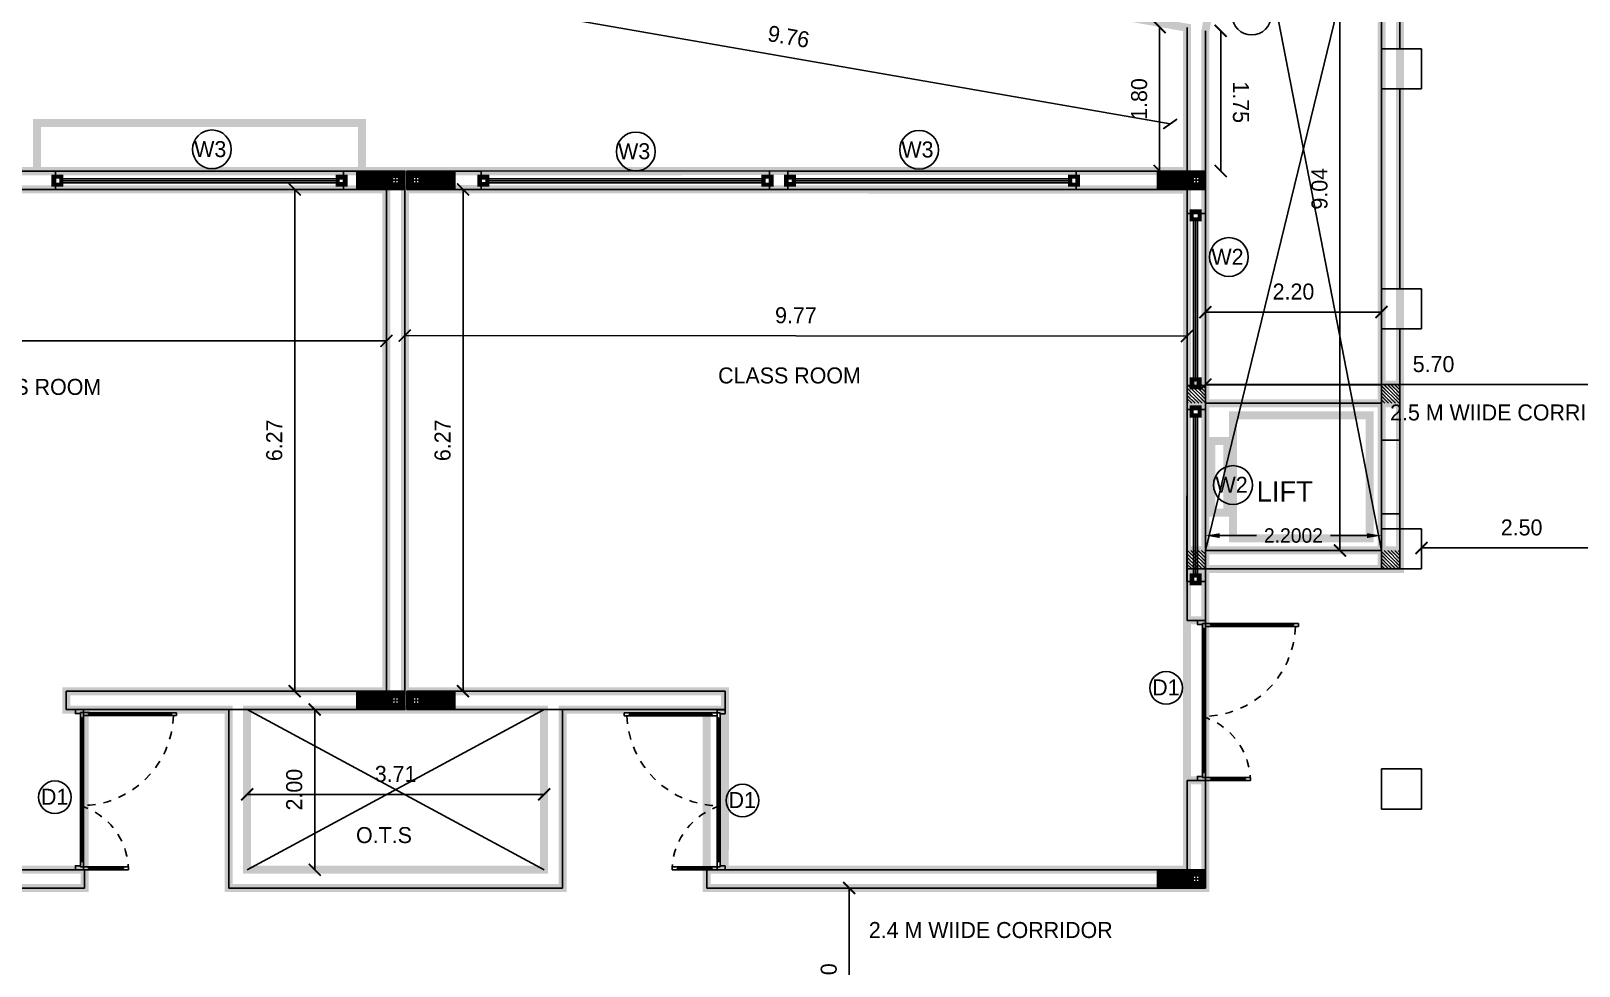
# Model space of a CAD drawing. Header units: metres. Extents: x 6101839 to 6102590, y -6659932 to -6659648.
# Drawn here: x 6102243.2 to 6102262.54, y -6659699.65 to -6659687.97 of the extents above; entities that cross this region are included whole.
import ezdxf

# ---------------------------------------------------------------- set-up
doc = ezdxf.new("R2010")
doc.units = ezdxf.units.M
doc.header["$LTSCALE"] = 500
doc.header["$MEASUREMENT"] = 0
doc.linetypes.add('DASHED2', pattern=[0.375, 0.25, -0.125])
doc.linetypes.add('HIDDEN', pattern=[0.375, 0.25, -0.125])
doc.layers.get('0').update_dxf_attribs({"linetype": 'CONTINUOUS'})
doc.layers.get('Defpoints').update_dxf_attribs({"linetype": 'CONTINUOUS'})
for name, color, linetype in [('above', 250, 'DASHED2'), ('Bldg', 44, 'CONTINUOUS'), ('BLK_1_FLR_1_BLT_UP_AREA', 26, 'CONTINUOUS'), ('BLK_1_FLR_1_BLT_UP_AREA_DEDUCT', 26, 'CONTINUOUS'), ('BLK_1_FLR_1_CARPET_AREA', 25, 'CONTINUOUS'), ('BLK_1_FLR_1_CHAJJA', 6, 'CONTINUOUS'), ('BLK_1_FLR_1_LIFT_1', 30, 'CONTINUOUS'), ('BLK_1_FLR_1_REGULAR_ROOM_1', 117, 'CONTINUOUS'), ('BLK_1_FLR_1_VENTILATION_SHAFT', 6, 'CONTINUOUS'), ('BLK_1_LVL_1_BLDG_FOOT_PRINT', 1, 'CONTINUOUS'), ('COL', 2, 'CONTINUOUS'), ('COLUMN', 2, 'CONTINUOUS'), ('DIM', 205, 'CONTINUOUS'), ('DOORTEXT', 13, 'CONTINUOUS'), ('ED', 30, 'CONTINUOUS'), ('FURN', 156, 'CONTINUOUS'), ('FURN1', 252, 'CONTINUOUS'), ('FURNITURE', 252, 'CONTINUOUS'), ('FURNITURES', 252, 'CONTINUOUS'), ('HAT', 15, 'CONTINUOUS'), ('HATCH', 15, 'CONTINUOUS'), ('railing', 14, 'CONTINUOUS'), ('TEXT', 4, 'CONTINUOUS'), ('W-SCH', 205, 'CONTINUOUS'), ('wall', 125, 'CONTINUOUS'), ('wall1', 125, 'CONTINUOUS'), ('WINDOWS', 252, 'CONTINUOUS')]:
    doc.layers.add(name, color=color, linetype=linetype)
doc.layers.add('AR_MISCELLANEOUS', color=250, linetype='CONTINUOUS', lineweight=5)
doc.styles.add('RM', font='GOTHIC.TTF')
doc.styles.add('S2', font='GOTHIC.TTF')
doc.styles.get("Standard").update_dxf_attribs({"font": 'GOTHIC.TTF'})
doc.styles.add('USA TEXT', font='GOTHIC.TTF')
doc.dimstyles.new('1-100-ED', dxfattribs={"dimtxt": 0.2, "dimasz": 0.15, "dimexe": 0.18, "dimexo": 0.0625, "dimgap": 0.15, "dimtad": 1, "dimzin": 0, "dimdsep": 46, "dimtxsty": 'USA TEXT', "dimblk": 'ARCHTICK', "dimcen": 0.1, "dimse1": 1, "dimse2": 1, "dimclrd": 256, "dimclrt": 256, "dimadec": 0, "dimazin": 0, "dimtfac": 1, "dimtofl": 0, "dimtmove": 0, "dimatfit": 3, "dimldrblk": 'ARCHTICK', "dimfxl": 0.18, "dimtolj": 1, "dimtzin": 0, "dimarcsym": 0})
doc.dimstyles.get("Standard").update_dxf_attribs({"dimtxt": 0.18, "dimasz": 0.18, "dimexe": 0.18, "dimexo": 0.0625, "dimgap": 0.09, "dimtad": 0, "dimtih": 1, "dimtoh": 1, "dimdec": 4, "dimzin": 0, "dimdsep": 46, "dimtxsty": 'Standard', "dimcen": 0.09, "dimadec": 0, "dimazin": 0, "dimtfac": 1, "dimtdec": 4, "dimtofl": 0, "dimtmove": 0, "dimatfit": 3, "dimfxl": 1, "dimtolj": 1, "dimtzin": 0, "dimarcsym": 0})

# ---------------------------------------------------------------- blocks, each defined once
blk = doc.blocks.new('NEWCOL')
at = {"layer": 'HATCH'}
h = blk.add_hatch(dxfattribs=at)
h.set_pattern_fill('ANSI31', color=256, scale=3, angle=270, style=0)
h.set_pattern_definition([(315, (-629970.926, -258732.088), (6.73519209, 6.73519209), [])])
h.paths.add_polyline_path([(0, 115), (-115, 115), (-115, 0), (-37.5, 0), (-37.5, 37.5), (0, 37.5)])
h.paths.add_polyline_path([(115, 115), (0, 115), (0, 37.5), (37.5, 37.5), (37.5, 0), (115, 0)])
h.paths.add_polyline_path([(115, 0), (37.5, 0), (37.5, -37.5), (0, -37.5), (0, -485), (115, -485)])
h.paths.add_polyline_path([(0, -37.5), (-37.5, -37.5), (-37.5, 0), (-115, 0), (-115, -485), (0, -485)])
at = {"layer": 'COL'}
for p, q in [((-115, 0), (115, 0)), ((0, -485), (0, 115))]:
    blk.add_line(p, q, dxfattribs=at)
for points in [[(-115, -485), (115, -485), (115, 115), (-115, 115)], [(-37.5, -37.5), (37.5, -37.5), (37.5, 37.5), (-37.5, 37.5)]]:
    blk.add_lwpolyline(points, close=True, dxfattribs=at)
blk = doc.blocks.new('A$C607F0CF8')
at = {"layer": 'FURNITURES', "color": 233}
for p, q in [((-37, -280), (-37, -342)), ((-37, -342), (-22, -342)), ((-22, -330), (-16, -330)), ((-22, -342), (-22, -330)), ((-16, -342), (-16, -330)), ((-16, -342), (0, -342)), ((0, -342), (0, -267)), ((-37, -2180), (-37, -2118)), ((-37, -2118), (-22, -2118)), ((-22, -2118), (-22, -2130)), ((-16, -2118), (0, -2118)), ((-16, -2118), (-16, -2130)), ((0, -2118), (0, -2193)), ((-22, -2130), (-16, -2130))]:
    blk.add_line(p, q, dxfattribs=at)
at = {"layer": 'FURNITURES', "color": 250}
for p, q in [((-37, -2118), (-37, -342)), ((-22, -2118), (-22, -330)), ((-16, -2118), (-16, -330)), ((0, -2118), (0, -342))]:
    blk.add_line(p, q, dxfattribs=at)
at = {"layer": 'FURNITURES', "color": 250, "linetype": 'HIDDEN', "ltscale": 0.5}
for centre, radius, start, end in [((-285, -219), 847, 286.9835, 356.7492), ((-37, -2193), 1163, 1.8478, 90.0015)]:
    blk.add_arc(centre, radius, start, end, dxfattribs=at)
at = {"layer": 'wall', "color": 7}
for p, q in [((-37, -267), (0, -267)), ((-37, -267), (-37, -280)), ((0, -230), (75, -230)), ((0, -230), (0, -267)), ((75, -267), (0, -267)), ((62, -246), (62, -252)), ((75, -246), (62, -246)), ((75, -252), (62, -252)), ((75, -230), (75, -246)), ((75, -230), (486, -230)), ((75, -246), (499, -246)), ((75, -252), (75, -267)), ((75, -252), (499, -252)), ((486, -267), (75, -267)), ((561, -230), (486, -230)), ((486, -230), (486, -246)), ((486, -246), (499, -246)), ((486, -252), (486, -267)), ((486, -252), (499, -252)), ((561, -267), (486, -267)), ((499, -246), (499, -252)), ((561, -230), (561, -267)), ((-37, -2193), (-37, -2180)), ((-37, -2193), (0, -2193)), ((0, -2155), (75, -2155)), ((0, -2155), (0, -2193)), ((75, -2193), (0, -2193)), ((62, -2171), (62, -2177)), ((75, -2171), (62, -2171)), ((75, -2177), (62, -2177)), ((75, -2155), (75, -2171)), ((75, -2155), (1088, -2155)), ((75, -2171), (1100, -2171)), ((75, -2177), (75, -2193)), ((75, -2177), (1100, -2177)), ((1088, -2192), (75, -2193)), ((1162, -2155), (1088, -2155)), ((1088, -2155), (1088, -2171)), ((1088, -2171), (1100, -2171)), ((1088, -2177), (1088, -2192)), ((1088, -2177), (1100, -2177)), ((1162, -2192), (1088, -2192)), ((1100, -2171), (1100, -2177)), ((1162, -2155), (1162, -2192))]:
    blk.add_line(p, q, dxfattribs=at)
for points in [[(0, -267), (0, -230), (-100, -230), (-100, -280), (-37, -280)], [(0, -2193), (0, -2230), (-100, -2230), (-100, -2180), (-37, -2180)]]:
    blk.add_lwpolyline(points, dxfattribs=at)
blk = doc.blocks.new('_ArchTick')
at = {"color": 0, "linetype": 'ByBlock', "const_width": 0.15}
blk.add_lwpolyline([(-0.5, -0.5), (0.5, 0.5)], dxfattribs=at)
blk = doc.blocks.new('*D315')
at = {"layer": 'Defpoints', "color": 0, "transparency": 16777216}
for p in [(6102260.574, -6659694.189), (6102263.074, -6659694.189), (6102263.074, -6659694.427)]:
    blk.add_point(p, dxfattribs=at)
at = {"layer": 'ED', "lineweight": -2, "transparency": 16777216}
blk.add_line((6102260.574, -6659694.427), (6102263.074, -6659694.427), dxfattribs=at)
at = {"layer": 'ED', "lineweight": -2, "transparency": 16777216, "xscale": 0.15, "yscale": 0.15, "zscale": 0.15, "rotation": 180}
blk.add_blockref('_ArchTick', (6102260.574, -6659694.427), dxfattribs=at)
at = {"layer": 'ED', "lineweight": -2, "transparency": 16777216, "xscale": 0.15, "yscale": 0.15, "zscale": 0.15}
blk.add_blockref('_ArchTick', (6102263.074, -6659694.427), dxfattribs=at)
at = {"layer": 'ED', "transparency": 16777216, "insert": (6102261.824, -6659694.172), "char_height": 0.2, "attachment_point": 5, "style": 'USA TEXT'}
blk.add_mtext('\\A1;2.50', dxfattribs=at)
blk = doc.blocks.new('*D355')
at = {"layer": 'Defpoints', "color": 0, "transparency": 16777216}
for p in [(6102247.644, -6659691.841), (6102237.875, -6659692.369), (6102247.644, -6659692.369)]:
    blk.add_point(p, dxfattribs=at)
at = {"layer": 'ED', "lineweight": -2, "transparency": 16777216}
blk.add_line((6102237.875, -6659691.841), (6102247.644, -6659691.841), dxfattribs=at)
at = {"layer": 'ED', "lineweight": -2, "transparency": 16777216, "xscale": 0.15, "yscale": 0.15, "zscale": 0.15, "rotation": 180}
blk.add_blockref('_ArchTick', (6102237.875, -6659691.841), dxfattribs=at)
at = {"layer": 'ED', "lineweight": -2, "transparency": 16777216, "xscale": 0.15, "yscale": 0.15, "zscale": 0.15}
blk.add_blockref('_ArchTick', (6102247.644, -6659691.841), dxfattribs=at)
at = {"layer": 'ED', "transparency": 16777216, "insert": (6102242.759, -6659691.586), "char_height": 0.2, "attachment_point": 5, "style": 'USA TEXT'}
blk.add_mtext('\\A1;9.77', dxfattribs=at)
blk = doc.blocks.new('*D356')
at = {"layer": 'Defpoints', "color": 0, "transparency": 16777216}
for p in [(6102247.644, -6659689.947), (6102246.499, -6659696.217), (6102247.644, -6659696.217)]:
    blk.add_point(p, dxfattribs=at)
at = {"layer": 'ED', "lineweight": -2, "transparency": 16777216}
blk.add_line((6102246.499, -6659689.947), (6102246.499, -6659696.217), dxfattribs=at)
at = {"layer": 'ED', "lineweight": -2, "transparency": 16777216, "xscale": 0.15, "yscale": 0.15, "zscale": 0.15}
for p, rotation in [((6102246.499, -6659689.947), 90), ((6102246.499, -6659696.217), 270)]:
    blk.add_blockref('_ArchTick', p, dxfattribs=dict(at, rotation=rotation))
at = {"layer": 'ED', "transparency": 16777216, "insert": (6102246.244, -6659693.082), "char_height": 0.2, "attachment_point": 5, "rotation": 90, "style": 'USA TEXT'}
blk.add_mtext('\\A1;6.27', dxfattribs=at)
blk = doc.blocks.new('*D357')
at = {"layer": 'Defpoints', "color": 0, "transparency": 16777216}
for p in [(6102247.874, -6659689.947), (6102248.601, -6659689.947), (6102247.874, -6659696.217)]:
    blk.add_point(p, dxfattribs=at)
at = {"layer": 'ED', "lineweight": -2, "transparency": 16777216}
blk.add_line((6102248.601, -6659696.217), (6102248.601, -6659689.947), dxfattribs=at)
at = {"layer": 'ED', "lineweight": -2, "transparency": 16777216, "xscale": 0.15, "yscale": 0.15, "zscale": 0.15}
for p, rotation in [((6102248.601, -6659689.947), 90), ((6102248.601, -6659696.217), 270)]:
    blk.add_blockref('_ArchTick', p, dxfattribs=dict(at, rotation=rotation))
at = {"layer": 'ED', "transparency": 16777216, "insert": (6102248.346, -6659693.082), "char_height": 0.2, "attachment_point": 5, "rotation": 90, "style": 'USA TEXT'}
blk.add_mtext('\\A1;6.27', dxfattribs=at)
blk = doc.blocks.new('*D358')
at = {"layer": 'Defpoints', "color": 0, "transparency": 16777216}
for p in [(6102247.874, -6659691.232), (6102257.644, -6659691.238), (6102257.644, -6659691.779)]:
    blk.add_point(p, dxfattribs=at)
at = {"layer": 'ED', "lineweight": -2, "transparency": 16777216}
blk.add_line((6102247.874, -6659691.773), (6102257.644, -6659691.779), dxfattribs=at)
at = {"layer": 'ED', "lineweight": -2, "transparency": 16777216, "xscale": 0.15, "yscale": 0.15, "zscale": 0.15}
for p, rotation in [((6102247.874, -6659691.773), 179.9648136050216), ((6102257.644, -6659691.779), 359.9648136050216)]:
    blk.add_blockref('_ArchTick', p, dxfattribs=dict(at, rotation=rotation))
at = {"layer": 'ED', "transparency": 16777216, "insert": (6102252.759, -6659691.521), "char_height": 0.2, "attachment_point": 5, "rotation": 359.9648, "style": 'USA TEXT'}
blk.add_mtext('\\A1;9.77', dxfattribs=at)
blk = doc.blocks.new('*D361')
at = {"layer": 'Defpoints', "color": 0, "transparency": 16777216}
for p in [(6102252.469, -6659698.677), (6102253.425, -6659698.677), (6102252.494, -6659701.077)]:
    blk.add_point(p, dxfattribs=at)
at = {"layer": 'ED', "lineweight": -2, "transparency": 16777216}
blk.add_line((6102253.425, -6659701.077), (6102253.425, -6659698.677), dxfattribs=at)
at = {"layer": 'ED', "lineweight": -2, "transparency": 16777216, "xscale": 0.15, "yscale": 0.15, "zscale": 0.15}
for p, rotation in [((6102253.425, -6659698.677), 90), ((6102253.425, -6659701.077), 270)]:
    blk.add_blockref('_ArchTick', p, dxfattribs=dict(at, rotation=rotation))
at = {"layer": 'ED', "transparency": 16777216, "insert": (6102253.17, -6659699.877), "char_height": 0.2, "attachment_point": 5, "rotation": 90, "style": 'USA TEXT'}
blk.add_mtext('\\A1;2.40', dxfattribs=at)
blk = doc.blocks.new('*D364')
at = {"layer": 'Defpoints', "color": 0, "transparency": 16777216}
for p in [(6102249.614, -6659697.506), (6102245.904, -6659698.447), (6102249.614, -6659698.447)]:
    blk.add_point(p, dxfattribs=at)
at = {"layer": 'ED', "lineweight": -2, "transparency": 16777216}
blk.add_line((6102245.904, -6659697.506), (6102249.614, -6659697.506), dxfattribs=at)
at = {"layer": 'ED', "lineweight": -2, "transparency": 16777216, "xscale": 0.15, "yscale": 0.15, "zscale": 0.15, "rotation": 180}
blk.add_blockref('_ArchTick', (6102245.904, -6659697.506), dxfattribs=at)
at = {"layer": 'ED', "lineweight": -2, "transparency": 16777216, "xscale": 0.15, "yscale": 0.15, "zscale": 0.15}
blk.add_blockref('_ArchTick', (6102249.614, -6659697.506), dxfattribs=at)
at = {"layer": 'ED', "transparency": 16777216, "insert": (6102247.759, -6659697.251), "char_height": 0.2, "attachment_point": 5, "style": 'USA TEXT'}
blk.add_mtext('\\A1;3.71', dxfattribs=at)
blk = doc.blocks.new('*D365')
at = {"layer": 'Defpoints', "color": 0, "transparency": 16777216}
for p in [(6102245.904, -6659696.447), (6102245.904, -6659698.447), (6102246.748, -6659698.447)]:
    blk.add_point(p, dxfattribs=at)
at = {"layer": 'ED', "lineweight": -2, "transparency": 16777216}
blk.add_line((6102246.748, -6659696.447), (6102246.748, -6659698.447), dxfattribs=at)
at = {"layer": 'ED', "lineweight": -2, "transparency": 16777216, "xscale": 0.15, "yscale": 0.15, "zscale": 0.15}
for p, rotation in [((6102246.748, -6659696.447), 90), ((6102246.748, -6659698.447), 270)]:
    blk.add_blockref('_ArchTick', p, dxfattribs=dict(at, rotation=rotation))
at = {"layer": 'ED', "transparency": 16777216, "insert": (6102246.493, -6659697.447), "char_height": 0.2, "attachment_point": 5, "rotation": 90, "style": 'USA TEXT'}
blk.add_mtext('\\A1;2.00', dxfattribs=at)
blk = doc.blocks.new('*D883')
at = {"layer": 'Defpoints', "color": 0, "transparency": 16777216}
for p in [(6102257.874, -6659691.48), (6102257.874, -6659691.689), (6102260.074, -6659691.689)]:
    blk.add_point(p, dxfattribs=at)
at = {"layer": 'ED', "lineweight": -2, "transparency": 16777216}
blk.add_line((6102260.074, -6659691.48), (6102257.874, -6659691.48), dxfattribs=at)
at = {"layer": 'ED', "lineweight": -2, "transparency": 16777216, "xscale": 0.15, "yscale": 0.15, "zscale": 0.15, "rotation": 180}
blk.add_blockref('_ArchTick', (6102257.874, -6659691.48), dxfattribs=at)
at = {"layer": 'ED', "lineweight": -2, "transparency": 16777216, "xscale": 0.15, "yscale": 0.15, "zscale": 0.15}
blk.add_blockref('_ArchTick', (6102260.074, -6659691.48), dxfattribs=at)
at = {"layer": 'ED', "transparency": 16777216, "insert": (6102258.974, -6659691.225), "char_height": 0.2, "attachment_point": 5, "style": 'USA TEXT'}
blk.add_mtext('\\A1;2.20', dxfattribs=at)
blk = doc.blocks.new('*D884')
at = {"layer": 'Defpoints', "color": 0, "transparency": 16777216}
for p in [(6102257.874, -6659692.386), (6102257.874, -6659692.509), (6102263.574, -6659692.509)]:
    blk.add_point(p, dxfattribs=at)
at = {"layer": 'ED', "lineweight": -2, "transparency": 16777216}
blk.add_line((6102263.574, -6659692.386), (6102257.874, -6659692.386), dxfattribs=at)
at = {"layer": 'ED', "lineweight": -2, "transparency": 16777216, "xscale": 0.15, "yscale": 0.15, "zscale": 0.15, "rotation": 180}
blk.add_blockref('_ArchTick', (6102257.874, -6659692.386), dxfattribs=at)
at = {"layer": 'ED', "lineweight": -2, "transparency": 16777216, "xscale": 0.15, "yscale": 0.15, "zscale": 0.15}
blk.add_blockref('_ArchTick', (6102263.574, -6659692.386), dxfattribs=at)
at = {"layer": 'ED', "transparency": 16777216, "insert": (6102260.724, -6659692.131), "char_height": 0.2, "attachment_point": 5, "style": 'USA TEXT'}
blk.add_mtext('\\A1;5.70', dxfattribs=at)
blk = doc.blocks.new('*D951')
at = {"layer": 'Defpoints', "color": 0, "transparency": 16777216}
for p in [(6102248.072, -6659685.978), (6102257.644, -6659687.926), (6102257.433, -6659689.13)]:
    blk.add_point(p, dxfattribs=at)
at = {"layer": 'ED', "lineweight": -2, "transparency": 16777216}
blk.add_line((6102247.814, -6659687.45), (6102257.433, -6659689.13), dxfattribs=at)
at = {"layer": 'ED', "lineweight": -2, "transparency": 16777216, "xscale": 0.15, "yscale": 0.15, "zscale": 0.15}
for p, rotation in [((6102247.814, -6659687.45), 170.0945493712898), ((6102257.433, -6659689.13), 350.0945493712898)]:
    blk.add_blockref('_ArchTick', p, dxfattribs=dict(at, rotation=rotation))
at = {"layer": 'ED', "transparency": 16777216, "insert": (6102252.668, -6659688.039), "char_height": 0.2, "attachment_point": 5, "rotation": 350.0945, "style": 'USA TEXT'}
blk.add_mtext('\\A1;9.76', dxfattribs=at)
blk = doc.blocks.new('*D999')
at = {"layer": 'Defpoints', "color": 0, "transparency": 16777216}
for p in [(6102257.874, -6659687.967), (6102258.065, -6659687.967), (6102257.874, -6659689.717)]:
    blk.add_point(p, dxfattribs=at)
at = {"layer": 'ED', "lineweight": -2, "transparency": 16777216}
blk.add_line((6102258.065, -6659689.717), (6102258.065, -6659687.967), dxfattribs=at)
at = {"layer": 'ED', "lineweight": -2, "transparency": 16777216, "xscale": 0.15, "yscale": 0.15, "zscale": 0.15}
for p, rotation in [((6102258.065, -6659687.967), 90.00019155000439), ((6102258.065, -6659689.717), 270.0001915500044)]:
    blk.add_blockref('_ArchTick', p, dxfattribs=dict(at, rotation=rotation))
at = {"layer": 'ED', "transparency": 16777216, "insert": (6102258.317, -6659688.858), "char_height": 0.2, "attachment_point": 5, "rotation": 270.0002, "style": 'USA TEXT'}
blk.add_mtext('\\A1;1.75', dxfattribs=at)
blk = doc.blocks.new('*D1021')
at = {"layer": 'Defpoints', "color": 0, "transparency": 16777216}
for p in [(6102257.644, -6659687.919), (6102257.302, -6659689.717), (6102257.644, -6659689.717)]:
    blk.add_point(p, dxfattribs=at)
at = {"layer": 'ED', "lineweight": -2, "transparency": 16777216}
blk.add_line((6102257.302, -6659687.919), (6102257.302, -6659689.717), dxfattribs=at)
at = {"layer": 'ED', "lineweight": -2, "transparency": 16777216, "xscale": 0.15, "yscale": 0.15, "zscale": 0.15}
for p, rotation in [((6102257.302, -6659687.919), 90), ((6102257.302, -6659689.717), 270)]:
    blk.add_blockref('_ArchTick', p, dxfattribs=dict(at, rotation=rotation))
at = {"layer": 'ED', "transparency": 16777216, "insert": (6102257.047, -6659688.818), "char_height": 0.2, "attachment_point": 5, "rotation": 90, "style": 'USA TEXT'}
blk.add_mtext('\\A1;1.80', dxfattribs=at)
blk = doc.blocks.new('*D1202')
at = {"layer": 'Defpoints', "color": 0, "transparency": 16777216}
for p in [(6102259.403, -6659685.419), (6102259.555, -6659685.419), (6102259.403, -6659694.459)]:
    blk.add_point(p, dxfattribs=at)
at = {"layer": 'ED', "lineweight": -2, "transparency": 16777216}
blk.add_line((6102259.555, -6659694.459), (6102259.555, -6659685.419), dxfattribs=at)
at = {"layer": 'ED', "lineweight": -2, "transparency": 16777216, "xscale": 0.15, "yscale": 0.15, "zscale": 0.15}
for p, rotation in [((6102259.555, -6659685.419), 90), ((6102259.555, -6659694.459), 270)]:
    blk.add_blockref('_ArchTick', p, dxfattribs=dict(at, rotation=rotation))
at = {"layer": 'ED', "transparency": 16777216, "insert": (6102259.3, -6659689.939), "char_height": 0.2, "attachment_point": 5, "rotation": 90, "style": 'USA TEXT'}
blk.add_mtext('\\A1;9.04', dxfattribs=at)
blk = doc.blocks.new('*D1385')
at = {"layer": 'Defpoints', "color": 0, "transparency": 16777216}
for p in [(6102257.874, -6659694.273), (6102257.874, -6659694.459), (6102260.074, -6659694.459)]:
    blk.add_point(p, dxfattribs=at)
at = {"layer": 'ED', "color": 0, "lineweight": -2, "transparency": 16777216}
for p, q in [((6102257.874, -6659694.396), (6102257.874, -6659694.093)), ((6102260.074, -6659694.396), (6102260.074, -6659694.093)), ((6102258.054, -6659694.273), (6102258.511, -6659694.273)), ((6102259.894, -6659694.273), (6102259.438, -6659694.273))]:
    blk.add_line(p, q, dxfattribs=at)
at = {"layer": 'ED', "color": 0, "transparency": 16777216}
for points in [[(6102258.054, -6659694.243), (6102258.054, -6659694.303), (6102257.874, -6659694.273)], [(6102259.894, -6659694.243), (6102259.894, -6659694.303), (6102260.074, -6659694.273)]]:
    blk.add_solid(points, dxfattribs=at)
at = {"layer": 'ED', "color": 0, "transparency": 16777216, "insert": (6102258.974, -6659694.273), "char_height": 0.18, "attachment_point": 5}
blk.add_mtext('\\A1;2.2002', dxfattribs=at)

msp = doc.modelspace()

# ---------------------------------------------------------------- hatches: boundary and pattern name
at = {"layer": 'HAT'}
h = msp.add_hatch(dxfattribs=at)
h.set_pattern_fill('ANSI31', color=256, scale=0.25, angle=-90, style=0)
h.set_pattern_definition([(315, (6102118.111157, -6660913.85455), (0.0220970869, 0.0220970869), [])])
h.paths.add_polyline_path([(6102257.87409, -6659692.61897), (6102257.87409, -6659692.38897), (6102257.64409, -6659692.38897), (6102257.64409, -6659692.61897)])
h = msp.add_hatch(dxfattribs=at)
h.set_pattern_fill('ANSI31', color=256, scale=0.25, angle=-90, style=0)
h.set_pattern_definition([(315, (6102120.171374, -6660913.85455), (0.0220970869, 0.0220970869), [])])
h.paths.add_polyline_path([(6102260.07431, -6659692.38897), (6102260.07431, -6659692.61897), (6102260.30431, -6659692.61897), (6102260.30431, -6659692.38897)])
h = msp.add_hatch(dxfattribs=at)
h.set_pattern_fill('ANSI31', color=256, scale=0.25, angle=-90, style=0)
h.set_pattern_definition([(315, (6102118.111157, -6660915.92455), (0.0220970869, 0.0220970869), [])])
h.paths.add_polyline_path([(6102257.87409, -6659694.68897), (6102257.87409, -6659694.45897), (6102257.64409, -6659694.45897), (6102257.64409, -6659694.68897)])
h = msp.add_hatch(dxfattribs=at)
h.set_pattern_fill('ANSI31', color=256, scale=0.25, angle=-90, style=0)
h.set_pattern_definition([(315, (6102120.171374, -6660915.92455), (0.0220970869, 0.0220970869), [])])
h.paths.add_polyline_path([(6102260.07431, -6659694.45897), (6102260.07431, -6659694.68897), (6102260.30431, -6659694.68897), (6102260.30431, -6659694.45897)])

# ---------------------------------------------------------------- linework, layer by layer
at = {"linetype": 'ByBlock'}
for p, q in [((6102260.07431, -6659692.38897), (6102257.87409, -6659692.38897)), ((6102260.07431, -6659692.61897), (6102257.87409, -6659692.61897)), ((6102260.07431, -6659693.07897), (6102260.30431, -6659693.07897)), ((6102260.07431, -6659693.99897), (6102260.30431, -6659693.99897)), ((6102260.07431, -6659694.45897), (6102257.87409, -6659694.45897)), ((6102260.30431, -6659694.68897), (6102257.64409, -6659694.68897))]:
    msp.add_line(p, q, dxfattribs=at)
at = {"layer": 'above', "const_width": 0.1}
msp.add_lwpolyline([(6102243.27933, -6659689.71742), (6102243.27933, -6659689.11742), (6102247.33934, -6659689.11742), (6102247.33934, -6659689.11745)], dxfattribs=at)
at = {"layer": 'AR_MISCELLANEOUS', "const_width": 0.1}
for points in [[(6102259.92431, -6659692.76897), (6102259.92431, -6659694.3089), (6102258.2193, -6659694.3089), (6102258.2193, -6659692.76897)], [(6102258.14669, -6659693.09284), (6102258.14669, -6659693.98503), (6102257.94669, -6659693.98503), (6102257.94669, -6659693.09284)]]:
    msp.add_lwpolyline(points, close=True, dxfattribs=at)
at = {"layer": 'Bldg', "linetype": 'ByBlock'}
msp.add_line((6102247.64433, -6659690.39746), (6102247.64433, -6659689.94746), dxfattribs=at)
at = {"layer": 'BLK_1_FLR_1_BLT_UP_AREA', "color": 26, "linetype": 'Continuous', "const_width": 0.1}
msp.add_lwpolyline([(6102208.85433, -6659689.31746), (6102229.08432, -6659689.31746), (6102229.08468, -6659694.84623), (6102230.88332, -6659694.84609), (6102230.88334, -6659691.31081), (6102235.84434, -6659691.31082), (6102235.84454, -6659694.84623), (6102237.64456, -6659694.84592), (6102237.64432, -6659689.71749), (6102257.64431, -6659689.71742), (6102257.64431, -6659687.92622), (6102237.96124, -6659684.40062), (6102238.78887, -6659679.77992), (6102236.62358, -6659679.39228), (6102236.02374, -6659682.73963), (6102231.92891, -6659682.00616), (6102232.52857, -6659678.65909), (6102230.36328, -6659678.27146), (6102229.53534, -6659682.89137), (6102209.62227, -6659679.32457)], dxfattribs=at)
at = {"layer": 'BLK_1_FLR_1_BLT_UP_AREA_DEDUCT', "color": 26, "linetype": 'Continuous', "const_width": 0.1}
for points in [[(6102257.87431, -6659694.45897), (6102260.07431, -6659694.45897), (6102260.07431, -6659685.41897), (6102258.33061, -6659685.41897), (6102257.87414, -6659687.96741)], [(6102245.90431, -6659698.44746), (6102249.61432, -6659698.44746), (6102249.61432, -6659696.44746), (6102245.90431, -6659696.44746)]]:
    msp.add_lwpolyline(points, close=True, dxfattribs=at)
at = {"layer": 'BLK_1_FLR_1_CARPET_AREA', "color": 15, "const_width": 0.1}
msp.add_lwpolyline([(6102237.64432, -6659698.67746), (6102243.87431, -6659698.67746), (6102243.87431, -6659696.44746), (6102245.67431, -6659696.44746), (6102245.67431, -6659698.67746), (6102249.84432, -6659698.67746), (6102249.84432, -6659696.44746), (6102251.64432, -6659696.44746), (6102251.64432, -6659698.67746), (6102257.87431, -6659698.67757), (6102257.87431, -6659694.68897), (6102260.30431, -6659694.68897), (6102260.30431, -6659685.18897), (6102258.37195, -6659685.18897), (6102259.36581, -6659679.64049), (6102253.23352, -6659678.54154), (6102252.85505, -6659680.73924), (6102251.06854, -6659680.41925), (6102251.46171, -6659678.22418), (6102247.35703, -6659677.48895), (6102246.96385, -6659679.68402), (6102245.19205, -6659679.36665), (6102245.58523, -6659677.17159), (6102239.45284, -6659676.07316)], dxfattribs=at)
for points in [[(6102237.87431, -6659698.44746), (6102237.87431, -6659697.33246), (6102237.64431, -6659697.33246), (6102237.64431, -6659695.33246), (6102237.87431, -6659695.33246), (6102237.87423, -6659689.94757), (6102247.6443, -6659689.94757), (6102247.64431, -6659696.21746), (6102243.64431, -6659696.21746), (6102243.64431, -6659696.44746), (6102243.87429, -6659696.44746), (6102243.87429, -6659698.44746)], [(6102257.64431, -6659698.44746), (6102257.64431, -6659697.33246), (6102257.87431, -6659697.33246), (6102257.87431, -6659695.33246), (6102257.64431, -6659695.33246), (6102257.64439, -6659689.94757), (6102247.87431, -6659689.94757), (6102247.87431, -6659696.21746), (6102251.87431, -6659696.21746), (6102251.87431, -6659696.44746), (6102251.64432, -6659696.44746), (6102251.64432, -6659698.44746)]]:
    msp.add_lwpolyline(points, close=True, dxfattribs=at)
at = {"layer": 'BLK_1_FLR_1_CHAJJA', "linetype": 'Continuous', "const_width": 0.1}
msp.add_lwpolyline([(6102243.27933, -6659689.7174), (6102247.33935, -6659689.7174), (6102247.33935, -6659689.11742), (6102243.27933, -6659689.11742)], close=True, dxfattribs=at)
at = {"layer": 'BLK_1_FLR_1_LIFT_1', "const_width": 0.1}
msp.add_lwpolyline([(6102257.87409, -6659692.61897), (6102257.87409, -6659694.45897), (6102260.07431, -6659694.45897), (6102260.07431, -6659692.61897)], close=True, dxfattribs=at)
at = {"layer": 'BLK_1_FLR_1_REGULAR_ROOM_1', "color": 3, "linetype": 'Continuous', "const_width": 0.1}
msp.add_lwpolyline([(6102247.8743, -6659689.94327), (6102257.64436, -6659689.95187), (6102257.64431, -6659698.44746), (6102251.87075, -6659698.4476), (6102251.87432, -6659696.21746), (6102247.87432, -6659696.21746)], close=True, dxfattribs=at)
at = {"layer": 'BLK_1_FLR_1_VENTILATION_SHAFT', "linetype": 'Continuous', "const_width": 0.1}
msp.add_lwpolyline([(6102245.90431, -6659698.44746), (6102249.61432, -6659698.44746), (6102249.61432, -6659696.44746), (6102245.90431, -6659696.44746)], close=True, dxfattribs=at)
at = {"layer": 'BLK_1_LVL_1_BLDG_FOOT_PRINT', "ltscale": 400, "const_width": 0.1}
msp.add_lwpolyline([(6102208.85433, -6659689.31935), (6102229.08432, -6659689.31935), (6102229.08468, -6659694.84813), (6102230.88332, -6659694.84798), (6102230.88334, -6659691.31271), (6102235.84434, -6659691.31271), (6102235.84454, -6659694.84813), (6102237.64456, -6659694.84782), (6102237.64432, -6659689.71938), (6102257.64431, -6659689.71931), (6102257.64431, -6659687.92812), (6102237.96124, -6659684.40251), (6102238.78887, -6659679.78181), (6102236.62358, -6659679.39418), (6102236.02374, -6659682.74152), (6102231.92891, -6659682.00806), (6102232.52857, -6659678.66098), (6102230.36328, -6659678.27335), (6102229.53534, -6659682.89327), (6102209.62227, -6659679.32646)], dxfattribs=at)
at = {"layer": 'COLUMN', "const_width": 0.1}
for points in [[(6102257.64409, -6659692.38897), (6102257.64409, -6659692.61897), (6102257.87409, -6659692.61897), (6102257.87409, -6659692.38897)], [(6102260.07431, -6659692.38897), (6102260.07431, -6659692.61897), (6102260.30431, -6659692.61897), (6102260.30431, -6659692.38897)], [(6102257.64409, -6659694.45897), (6102257.64409, -6659694.68897), (6102257.87409, -6659694.68897), (6102257.87409, -6659694.45897)], [(6102260.07431, -6659694.45897), (6102260.07431, -6659694.68897), (6102260.30431, -6659694.68897), (6102260.30431, -6659694.45897)]]:
    msp.add_lwpolyline(points, close=True, dxfattribs=at)
at = {"layer": 'DIM', "color": 251, "linetype": 'ByBlock'}
for p, q in [((6102260.07431, -6659688.18897), (6102260.07431, -6659685.68897)), ((6102260.30431, -6659688.18897), (6102260.30431, -6659685.68897)), ((6102257.64431, -6659689.71742), (6102257.64431, -6659687.92622)), ((6102257.87431, -6659690.24747), (6102257.87431, -6659687.96742)), ((6102260.07431, -6659691.18897), (6102260.07431, -6659688.68897)), ((6102260.30431, -6659691.18897), (6102260.30431, -6659688.68897)), ((6102260.07431, -6659694.18897), (6102260.07431, -6659691.68897)), ((6102260.30431, -6659694.18897), (6102260.30431, -6659691.68897)), ((6102260.07431, -6659694.45897), (6102257.87431, -6659694.45897)), ((6102260.07431, -6659694.45897), (6102257.87431, -6659694.45897)), ((6102260.07431, -6659694.68897), (6102257.87431, -6659694.68897)), ((6102260.07431, -6659694.68897), (6102257.87431, -6659694.68897)), ((6102245.67431, -6659696.44746), (6102245.67431, -6659698.67746)), ((6102249.84432, -6659696.44746), (6102249.84432, -6659698.67746)), ((6102249.84432, -6659698.67746), (6102245.67431, -6659698.67746))]:
    msp.add_line(p, q, dxfattribs=at)
at = {"layer": 'DIM', "color": 251, "const_width": 0.1}
msp.add_lwpolyline([(6102249.61432, -6659696.44746), (6102249.61432, -6659698.44746), (6102245.90431, -6659698.44746), (6102245.90431, -6659696.44746)], dxfattribs=at)
at = {"layer": 'FURN', "linetype": 'ByBlock'}
msp.add_line((6102260.07431, -6659693.99897), (6102260.07431, -6659693.07897), dxfattribs=at)
at = {"layer": 'FURN1', "linetype": 'ByBlock'}
for p, q in [((6102252.65931, -6659689.71749), (6102256.25931, -6659689.71742)), ((6102256.25931, -6659689.94749), (6102252.65931, -6659689.94757))]:
    msp.add_line(p, q, dxfattribs=at)
at = {"layer": 'FURN1', "const_width": 0.1}
for points in [[(6102243.50932, -6659689.81448), (6102243.55932, -6659689.81449), (6102243.55932, -6659689.86449), (6102243.50932, -6659689.86448)], [(6102243.50995, -6659689.81448), (6102243.55995, -6659689.81449), (6102243.55995, -6659689.86449), (6102243.50995, -6659689.86448)], [(6102247.10871, -6659689.81456), (6102247.05871, -6659689.81455), (6102247.0587, -6659689.86455), (6102247.1087, -6659689.86456)], [(6102247.10933, -6659689.81455), (6102247.05933, -6659689.81455), (6102247.05933, -6659689.86455), (6102247.10933, -6659689.86455)], [(6102248.8293, -6659689.81437), (6102248.8793, -6659689.81436), (6102248.8793, -6659689.86436), (6102248.8293, -6659689.86437)], [(6102248.82992, -6659689.81437), (6102248.87992, -6659689.81437), (6102248.87993, -6659689.86437), (6102248.82993, -6659689.86437)], [(6102252.42868, -6659689.8143), (6102252.37868, -6659689.8143), (6102252.37868, -6659689.8643), (6102252.42868, -6659689.8643)], [(6102252.42931, -6659689.8143), (6102252.37931, -6659689.8143), (6102252.37931, -6659689.8643), (6102252.42931, -6659689.8643)], [(6102252.65931, -6659689.81408), (6102252.70931, -6659689.81407), (6102252.70931, -6659689.86407), (6102252.65931, -6659689.86408)], [(6102252.65993, -6659689.81408), (6102252.70993, -6659689.81408), (6102252.70994, -6659689.86408), (6102252.65994, -6659689.86408)], [(6102256.25868, -6659689.814), (6102256.20868, -6659689.814), (6102256.20869, -6659689.864), (6102256.25869, -6659689.864)], [(6102256.25931, -6659689.81399), (6102256.20931, -6659689.814), (6102256.20931, -6659689.864), (6102256.25931, -6659689.86399)], [(6102257.77732, -6659690.24746), (6102257.77731, -6659690.29746), (6102257.72731, -6659690.29746), (6102257.72732, -6659690.24746)], [(6102257.77731, -6659690.24809), (6102257.77731, -6659690.29809), (6102257.72731, -6659690.29808), (6102257.72731, -6659690.24808)], [(6102257.77717, -6659692.39622), (6102257.77717, -6659692.34622), (6102257.72717, -6659692.34622), (6102257.72717, -6659692.39622)], [(6102257.77717, -6659692.39622), (6102257.77717, -6659692.34622), (6102257.72717, -6659692.34622), (6102257.72717, -6659692.39622)], [(6102257.77717, -6659692.39685), (6102257.77717, -6659692.34685), (6102257.72717, -6659692.34684), (6102257.72717, -6659692.39684)], [(6102257.77717, -6659692.39685), (6102257.77717, -6659692.34685), (6102257.72717, -6659692.34684), (6102257.72717, -6659692.39684)], [(6102257.77716, -6659692.69684), (6102257.77716, -6659692.74684), (6102257.72716, -6659692.74684), (6102257.72716, -6659692.69684)], [(6102257.77716, -6659692.69684), (6102257.77716, -6659692.74684), (6102257.72716, -6659692.74684), (6102257.72716, -6659692.69684)], [(6102257.77716, -6659692.69747), (6102257.77716, -6659692.74747), (6102257.72716, -6659692.74747), (6102257.72716, -6659692.69747)], [(6102257.77716, -6659692.69747), (6102257.77716, -6659692.74747), (6102257.72716, -6659692.74747), (6102257.72716, -6659692.69747)], [(6102257.77702, -6659694.8456), (6102257.77702, -6659694.7956), (6102257.72702, -6659694.7956), (6102257.72702, -6659694.8456)], [(6102257.77702, -6659694.84623), (6102257.77702, -6659694.79623), (6102257.72702, -6659694.79622), (6102257.72702, -6659694.84622)]]:
    msp.add_lwpolyline(points, close=True, dxfattribs=at)
at = {"layer": 'FURNITURE', "linetype": 'ByBlock', "ltscale": 0.2}
for p, q in [((6102247.10871, -6659689.81456), (6102243.55932, -6659689.81449)), ((6102247.1087, -6659689.86456), (6102243.55995, -6659689.86449)), ((6102248.82992, -6659689.81437), (6102252.37931, -6659689.8143)), ((6102248.82993, -6659689.86437), (6102252.37868, -6659689.8643)), ((6102252.65993, -6659689.81408), (6102256.20931, -6659689.814)), ((6102252.65994, -6659689.86408), (6102256.20869, -6659689.864)), ((6102257.72717, -6659692.39622), (6102257.72731, -6659690.29808)), ((6102257.77717, -6659692.39622), (6102257.77731, -6659690.29746)), ((6102257.72702, -6659694.8456), (6102257.72715, -6659692.74747)), ((6102257.77702, -6659694.8456), (6102257.77716, -6659692.74684))]:
    msp.add_line(p, q, dxfattribs=at)
at = {"layer": 'FURNITURE', "color": 4, "linetype": 'ByBlock', "ltscale": 0.2}
for p, q in [((6102247.05871, -6659689.83955), (6102243.55932, -6659689.83949)), ((6102248.87992, -6659689.83937), (6102252.37931, -6659689.8393)), ((6102252.70993, -6659689.83908), (6102256.20931, -6659689.839)), ((6102257.75217, -6659692.34622), (6102257.75231, -6659690.29746)), ((6102257.75202, -6659694.7956), (6102257.75215, -6659692.74684))]:
    msp.add_line(p, q, dxfattribs=at)
at = {"layer": 'railing', "color": 252, "linetype": 'ByBlock'}
for p, q in [((6102260.07431, -6659685.43897), (6102257.87431, -6659694.45897)), ((6102258.32462, -6659685.45249), (6102260.07431, -6659694.45897)), ((6102249.61432, -6659698.44746), (6102245.90431, -6659696.44746)), ((6102249.61432, -6659696.44746), (6102245.90431, -6659698.44746))]:
    msp.add_line(p, q, dxfattribs=at)
at = {"layer": 'W-SCH'}
for centre, radius in [((6102258.45183, -6659687.77534), 0.24242), ((6102245.46389, -6659689.44723), 0.24242), ((6102250.75939, -6659689.47323), 0.24242), ((6102254.29789, -6659689.45223), 0.24242), ((6102258.16744, -6659690.79241), 0.24242), ((6102258.21894, -6659693.64091), 0.24242), ((6102258.21894, -6659693.64091), 0.24242), ((6102257.38366, -6659696.17589), 0.20375), ((6102243.50336, -6659697.54169), 0.20375), ((6102252.09186, -6659697.58319), 0.20375)]:
    msp.add_circle(centre, radius, dxfattribs=at)
at = {"layer": 'wall', "linetype": 'ByBlock'}
for p, q in [((6102257.87409, -6659694.45897), (6102257.87409, -6659692.61897)), ((6102260.07431, -6659693.07897), (6102260.07431, -6659692.61897)), ((6102260.07431, -6659694.45897), (6102260.07431, -6659693.99897)), ((6102260.30431, -6659694.68897), (6102260.30431, -6659693.99897))]:
    msp.add_line(p, q, dxfattribs=at)
at = {"layer": 'wall1', "color": 0, "linetype": 'ByBlock'}
for p, q in [((6102260.07431, -6659688.18897), (6102260.07431, -6659688.68897)), ((6102260.57431, -6659688.18897), (6102260.07431, -6659688.18897)), ((6102260.57431, -6659688.18897), (6102260.57431, -6659688.68897)), ((6102260.57431, -6659688.68897), (6102260.07431, -6659688.68897)), ((6102260.07431, -6659691.18897), (6102260.07431, -6659691.68897)), ((6102260.57431, -6659691.18897), (6102260.07431, -6659691.18897)), ((6102260.57431, -6659691.18897), (6102260.57431, -6659691.68897)), ((6102260.57431, -6659691.68897), (6102260.07431, -6659691.68897)), ((6102260.07431, -6659694.18897), (6102260.07431, -6659694.68897)), ((6102260.57431, -6659694.18897), (6102260.07431, -6659694.18897)), ((6102260.07431, -6659694.18897), (6102260.07431, -6659694.68897)), ((6102260.57431, -6659694.18897), (6102260.57431, -6659694.68897)), ((6102260.57431, -6659694.68897), (6102260.07431, -6659694.68897)), ((6102260.07431, -6659697.18897), (6102260.07431, -6659697.68897)), ((6102260.57431, -6659697.18897), (6102260.07431, -6659697.18897)), ((6102260.57431, -6659697.18897), (6102260.57431, -6659697.68897)), ((6102260.57431, -6659697.68897), (6102260.07431, -6659697.68897))]:
    msp.add_line(p, q, dxfattribs=at)
at = {"layer": 'wall1', "linetype": 'ByBlock'}
for p, q in [((6102242.85933, -6659689.71739), (6102243.50933, -6659689.71742)), ((6102243.50933, -6659689.71749), (6102243.50932, -6659689.94749)), ((6102247.10934, -6659689.71749), (6102247.10932, -6659689.94756)), ((6102247.10934, -6659689.71749), (6102247.87431, -6659689.71749)), ((6102247.89932, -6659689.71749), (6102248.40929, -6659689.71749)), ((6102248.49932, -6659689.71749), (6102248.82931, -6659689.71749)), ((6102248.82929, -6659689.7173), (6102248.82931, -6659689.94737)), ((6102252.65931, -6659689.71749), (6102252.4293, -6659689.71723)), ((6102252.4293, -6659689.7173), (6102252.42931, -6659689.9473)), ((6102252.65931, -6659689.71749), (6102252.65931, -6659689.94749)), ((6102256.25931, -6659689.71742), (6102257.87431, -6659689.71742)), ((6102256.25931, -6659689.71749), (6102256.25931, -6659689.94749)), ((6102242.85931, -6659689.94746), (6102243.50932, -6659689.94749)), ((6102247.64432, -6659689.94746), (6102247.10932, -6659689.94746)), ((6102247.64432, -6659696.21746), (6102247.64432, -6659689.94746)), ((6102247.87431, -6659696.21746), (6102247.87431, -6659689.94746)), ((6102248.49932, -6659689.94756), (6102248.82931, -6659689.94756)), ((6102252.65931, -6659689.94757), (6102252.42931, -6659689.94766)), ((6102257.64431, -6659689.94746), (6102256.25931, -6659689.94746)), ((6102257.64431, -6659690.24746), (6102257.64431, -6659689.94742)), ((6102257.87431, -6659690.24747), (6102257.64431, -6659690.24746)), ((6102257.87431, -6659692.39685), (6102257.64417, -6659692.39684)), ((6102257.87431, -6659692.39685), (6102257.64417, -6659692.39684)), ((6102257.64431, -6659695.33246), (6102257.64431, -6659692.39684)), ((6102257.87431, -6659695.33246), (6102257.87431, -6659692.39685)), ((6102257.87415, -6659692.69685), (6102257.64415, -6659692.69684)), ((6102257.87415, -6659692.69685), (6102257.64415, -6659692.69684)), ((6102257.87408, -6659694.84623), (6102257.64401, -6659694.84622)), ((6102257.87431, -6659695.33246), (6102257.64431, -6659695.33246)), ((6102243.64431, -6659696.44746), (6102243.64431, -6659696.21746)), ((6102243.64432, -6659696.21746), (6102247.64432, -6659696.21746)), ((6102247.87431, -6659696.21746), (6102247.87431, -6659696.21746)), ((6102251.87431, -6659696.21746), (6102247.89932, -6659696.21746)), ((6102251.87432, -6659696.44746), (6102251.87432, -6659696.21746)), ((6102247.87431, -6659696.44746), (6102243.64431, -6659696.44746)), ((6102251.87432, -6659696.44746), (6102247.89932, -6659696.44746)), ((6102257.64431, -6659698.44746), (6102257.64433, -6659697.33246)), ((6102257.64433, -6659697.33246), (6102257.87433, -6659697.33246)), ((6102257.87431, -6659698.67746), (6102257.87433, -6659697.33246)), ((6102243.87431, -6659698.44746), (6102237.87432, -6659698.44746)), ((6102243.87431, -6659698.44746), (6102243.87431, -6659698.67746)), ((6102251.64432, -6659698.44746), (6102251.64432, -6659698.67746)), ((6102251.64432, -6659698.44746), (6102257.64431, -6659698.44746)), ((6102243.87431, -6659698.67746), (6102237.64432, -6659698.67746)), ((6102251.64432, -6659698.67746), (6102257.87431, -6659698.67746))]:
    msp.add_line(p, q, dxfattribs=at)
at = {"layer": 'WINDOWS', "linetype": 'ByBlock'}
for p, q in [((6102247.10934, -6659689.71749), (6102243.50933, -6659689.71742)), ((6102248.82929, -6659689.7173), (6102252.4293, -6659689.71723)), ((6102247.10932, -6659689.94749), (6102243.50932, -6659689.94742)), ((6102248.82931, -6659689.9473), (6102252.42931, -6659689.94723)), ((6102257.64424, -6659692.39684), (6102257.64438, -6659690.24746)), ((6102257.87424, -6659692.39685), (6102257.87438, -6659690.24747)), ((6102257.64408, -6659694.84622), (6102257.64422, -6659692.69684)), ((6102257.87408, -6659694.84623), (6102257.87422, -6659692.69685))]:
    msp.add_line(p, q, dxfattribs=at)

# ---------------------------------------------------------------- block references
at = {"layer": 'COL', "yscale": 0.001, "zscale": 0.001}
for p, xscale, rotation in [((6102247.75931, -6659689.83249), -0.001, 270), ((6102248.01432, -6659689.83249), -0.001, 90), ((6102257.75931, -6659689.83242), -0.001, 270), ((6102247.75931, -6659696.33246), -0.001, 270), ((6102248.01432, -6659696.33246), -0.001, 90), ((6102257.75931, -6659698.56246), 0.001, 270)]:
    msp.add_blockref('NEWCOL', p, dxfattribs=dict(at, xscale=xscale, rotation=rotation))
at = {"layer": 'DIM', "yscale": 0.001, "zscale": 0.001, "rotation": 180}
for p, xscale in [((6102257.87433, -6659697.56246), -0.001), ((6102243.85934, -6659698.67746), -0.001), ((6102251.77414, -6659698.67944), 0.001)]:
    msp.add_blockref('A$C607F0CF8', p, dxfattribs=dict(at, xscale=xscale))

# ---------------------------------------------------------------- texts
at = {"color": 4, "insert": (6102258.86564, -6659693.7212), "char_height": 0.255556, "width": 1.3144708, "attachment_point": 5}
msp.add_mtext('\\A1;LIFT', dxfattribs=at)
at = {"layer": 'DOORTEXT', "color": 3, "style": 'RM'}
for s, p in [('W3', (6102245.24269, -6659689.54362)), ('W3', (6102250.53819, -6659689.56962)), ('W3', (6102254.07669, -6659689.54862)), ('W2', (6102257.9494, -6659690.88957)), ('W2', (6102258.0009, -6659693.73807)), ('W2', (6102258.0009, -6659693.73807)), ('D1', (6102257.20935, -6659696.2698)), ('D1', (6102243.32905, -6659697.6356)), ('D1', (6102251.91755, -6659697.6771))]:
    msp.add_text(s, height=0.2, dxfattribs=at).set_placement(p)
at = {"layer": 'TEXT', "color": 7, "style": 'S2'}
for s, p in [('CLASS ROOM', (6102251.78676, -6659692.37179)), ('CLASS ROOM', (6102242.29826, -6659692.51479)), ('2.5 M WIIDE CORRIDOR', (6102260.18087, -6659692.83405)), ('O.T.S', (6102247.26446, -6659698.11477)), ('2.4 M WIIDE CORRIDOR', (6102253.6697, -6659699.30098))]:
    msp.add_text(s, height=0.2, dxfattribs=at).set_placement(p)

# ---------------------------------------------------------------- dimensions: what is measured, and where the dimension line sits
at = {"layer": 'ED'}
for base, p1, p2, angle, picture, middle in [((6102259.55541, -6659685.41897), (6102259.40309, -6659694.45897), (6102259.40309, -6659685.41897), 90, '*D1202', (6102259.30038, -6659689.93897)), ((6102257.43349, -6659689.13007), (6102248.07152, -6659685.97789), (6102257.6437, -6659687.9263), 170.094549, '*D951', (6102252.66781, -6659688.03897)), ((6102246.7482, -6659698.44746), (6102245.90431, -6659696.44746), (6102245.90431, -6659698.44746), 90, '*D365', (6102246.49317, -6659697.44746)), ((6102253.4252, -6659698.67746), (6102252.4942, -6659701.07746), (6102252.4687, -6659698.67746), 90, '*D361', (6102253.17017, -6659699.87746))]:
    dim = msp.add_linear_dim(base=base, p1=p1, p2=p2, angle=angle, dimstyle='1-100-ED', dxfattribs=at)
    dim.commit()
    dim.dimension.update_dxf_attribs({"geometry": picture, "text_midpoint": middle})
for p1, p2, distance, picture, middle in [((6102257.64431, -6659687.91874), (6102257.64431, -6659689.71742), -0.34257, '*D1021', (6102257.04671, -6659688.81808)), ((6102247.64432, -6659689.94746), (6102247.64432, -6659696.21746), -1.14562, '*D356', (6102246.24367, -6659693.08246)), ((6102247.87431, -6659696.21746), (6102247.87431, -6659689.94746), -0.72689, '*D357', (6102248.34617, -6659693.08246)), ((6102260.07431, -6659691.68897), (6102257.87428, -6659691.68897), -0.20897, '*D883', (6102258.9743, -6659691.22497)), ((6102247.87431, -6659691.23197), (6102257.64431, -6659691.23797), -0.54149, '*D358', (6102252.75913, -6659691.52143)), ((6102263.57431, -6659692.5085), (6102257.87431, -6659692.5085), -0.1225, '*D884', (6102260.72431, -6659692.13097))]:
    dim = msp.add_aligned_dim(p1=p1, p2=p2, distance=distance, dimstyle='1-100-ED', dxfattribs=at)
    dim.commit()
    dim.dimension.update_dxf_attribs({"geometry": picture, "text_midpoint": middle})
dim = msp.add_linear_dim(base=(6102258.06476, -6659687.96742), p1=(6102257.87431, -6659689.71742), p2=(6102257.8743, -6659687.96742), angle=90.000192, dimstyle='1-100-ED', dxfattribs=at)
dim.commit()
dim.dimension.update_dxf_attribs({"geometry": '*D999', "text_midpoint": (6102258.06476, -6659688.8577), "dimtype": 161})
for base, p1, p2, picture, middle in [((6102247.64432, -6659691.84097), (6102237.87451, -6659692.36947), (6102247.64432, -6659692.36947), '*D355', (6102242.75941, -6659691.58594)), ((6102263.07431, -6659694.42697), (6102260.57431, -6659694.18897), (6102263.07431, -6659694.18897), '*D315', (6102261.82431, -6659694.17194)), ((6102249.61432, -6659697.50597), (6102245.90431, -6659698.44746), (6102249.61432, -6659698.44746), '*D364', (6102247.75931, -6659697.25094))]:
    dim = msp.add_linear_dim(base=base, p1=p1, p2=p2, dimstyle='1-100-ED', dxfattribs=at)
    dim.commit()
    dim.dimension.update_dxf_attribs({"geometry": picture, "text_midpoint": middle})
dim = msp.add_linear_dim(base=(6102257.87409, -6659694.27276), p1=(6102260.07431, -6659694.45897), p2=(6102257.87409, -6659694.45897), dimstyle='Standard', override={"dimtmove": 1, "dimfxl": 5}, dxfattribs=at)
dim.commit()
dim.dimension.update_dxf_attribs({"geometry": '*D1385', "text_midpoint": (6102258.9742, -6659694.27276)})

doc.saveas('drawing.dxf')
